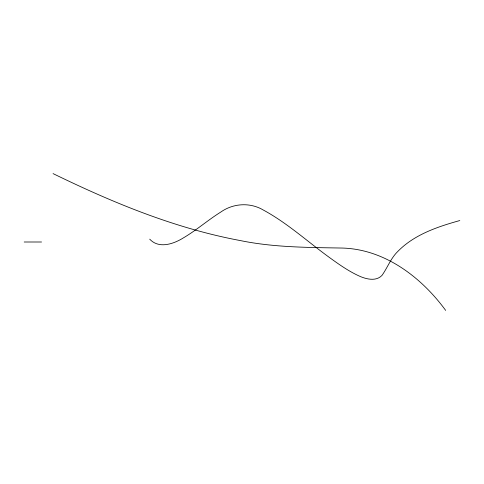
<?xml version="1.0" encoding="UTF-8"?>
<svg xmlns="http://www.w3.org/2000/svg" width="484" height="484" viewBox="0 0 484 484"><rect width="100%" height="100%" fill="white"/><g stroke="black" fill="none" stroke-linecap="round" stroke-linejoin="round"><path stroke-width="0.73" d="M459.8 220.553C437.633 226.73 414.455 234.486 397.939 251.305C390.842 258.111 387.575 267.561 381.991 275.402C376.352 281.301 367.489 279.425 360.761 276.715C349.539 271.869 339.496 264.766 329.634 257.633C307.576 241.667 287.296 222.979 263.223 209.983C250.047 202.185 233.191 203.268 220.777 212.065C207.957 220.057 196.558 230.124 183.539 237.801C173.72 243.942 158.915 249.151 149.707 239.156M24.2 242L41.551 242M53.065 173.605C112.699 202.621 174.706 228.333 240.179 240.542C273.188 247.342 306.886 247.445 340.403 248.02C383.63 248.389 421.056 276.757 445.661 310.395"/></g></svg>
